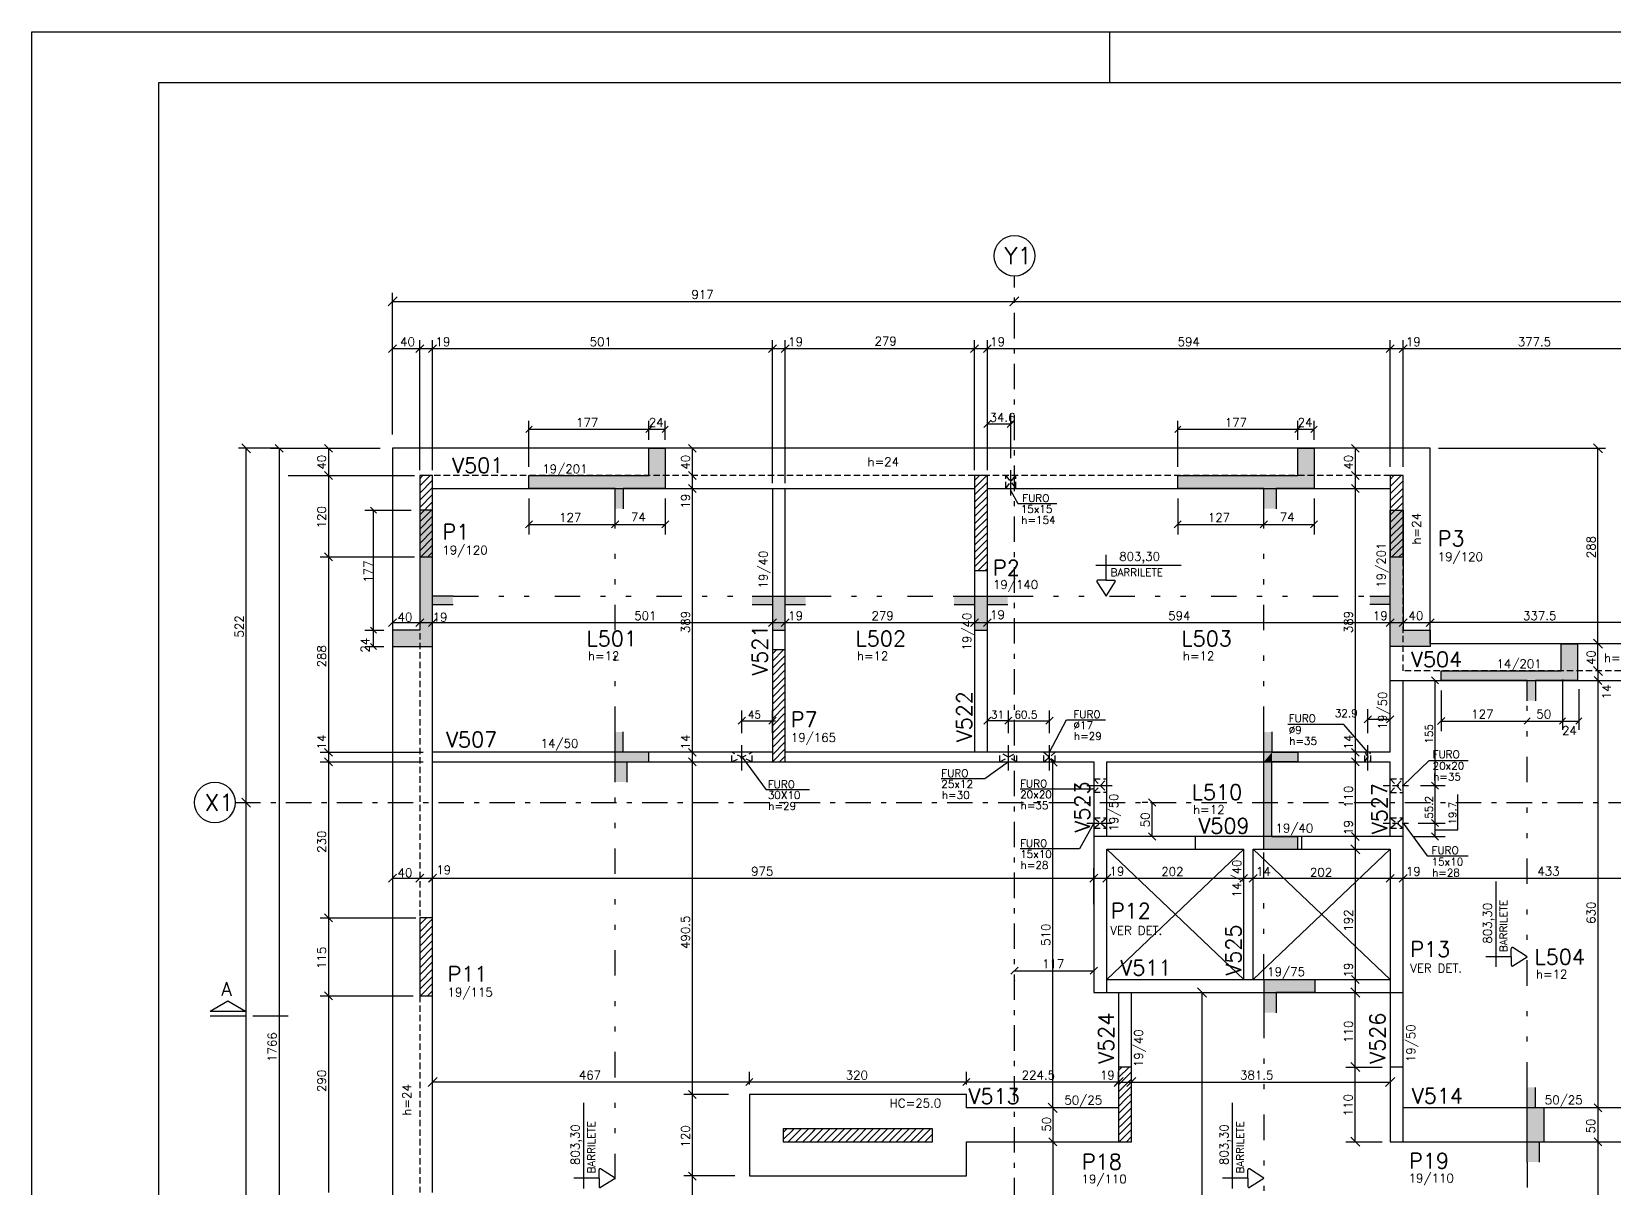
# Model space of a CAD drawing. Extents: x 26307 to 34197, y 0 to 4455.
# Drawn here: x 26307 to 28641, y 2750 to 4455 of the extents above; entities that cross this region are included whole.
import ezdxf

# ---------------------------------------------------------------- set-up
doc = ezdxf.new("R2010")
doc.units = 0
doc.header["$LTSCALE"] = 75
doc.header["$MEASUREMENT"] = 0
for name, pattern in [('ESTILO_TQS_0003', [1, 0.5, -0.2, 0.1, -0.2]), ('ESTILO_TQS_0004', [2, 0.5, -0.4, 0.1, -0.4, 0.1, -0.5]), ('HIDDEN2', [0.1875, 0.125, -0.0625])]:
    doc.linetypes.add(name, pattern=pattern)
doc.layers.get('0').update_dxf_attribs({"color": 3, "linetype": 'CONTINUOUS'})
for name, color, linetype in [('1', 3, 'CONTINUOUS'), ('200', 1, 'HIDDEN2'), ('204', 1, 'ESTILO_TQS_0003'), ('205', 1, 'ESTILO_TQS_0004'), ('210', 3, 'HIDDEN2'), ('212', 3, 'CONTINUOUS'), ('213', 3, 'CONTINUOUS'), ('216', 3, 'CONTINUOUS'), ('220', 5, 'CONTINUOUS'), ('221', 1, 'CONTINUOUS'), ('222', 6, 'CONTINUOUS'), ('226', 4, 'CONTINUOUS'), ('230', 3, 'CONTINUOUS'), ('231', 1, 'CONTINUOUS'), ('233', 6, 'CONTINUOUS'), ('238', 2, 'CONTINUOUS'), ('249', 1, 'CONTINUOUS'), ('250', 1, 'CONTINUOUS'), ('253', 253, 'CONTINUOUS')]:
    doc.layers.add(name, color=color, linetype=linetype)
doc.styles.get("Standard").update_dxf_attribs({"font": 'ROMANS.SHX'})
doc.styles.add('TQS_LUCIDA_CONSOLE', font='romans.shx')

# ---------------------------------------------------------------- blocks, each defined once
blk = doc.blocks.new('_H7A17B2026D-003')
for p, q in [((599.408085, 10028.677012), (614.742028, 10044.010956)), ((599.408085, 10039.283614), (604.135427, 10044.010956)), ((599.408085, 10018.07041), (618.408085, 10037.07041)), ((599.408085, 10007.463809), (618.408085, 10026.463809)), ((599.408085, 9996.857207), (618.408085, 10015.857207)), ((599.408085, 9986.250605), (618.408085, 10005.250605)), ((599.408085, 9975.644003), (618.408085, 9994.644003)), ((599.408085, 9965.037402), (618.408085, 9984.037402)), ((599.408085, 9954.4308), (618.408085, 9973.4308)), ((599.408085, 9943.824198), (618.408085, 9962.824198)), ((599.408085, 9933.217597), (618.408085, 9952.217597)), ((600.808046, 9924.010956), (618.408085, 9941.610995)), ((611.414647, 9924.010956), (618.408085, 9931.004393))]:
    blk.add_line(p, q)
blk = doc.blocks.new('_H7A17B2026D-004')
for p, q in [((2030.408085, 10027.78578), (2046.63326, 10044.010956)), ((2030.408085, 10038.392382), (2036.026659, 10044.010956)), ((2030.408085, 10017.179178), (2049.408085, 10036.179178)), ((2030.408085, 10006.572577), (2049.408085, 10025.572577)), ((2030.408085, 9995.965975), (2049.408085, 10014.965975)), ((2030.408085, 9985.359373), (2049.408085, 10004.359373)), ((2030.408085, 9974.752771), (2049.408085, 9993.752771)), ((2030.408085, 9964.14617), (2049.408085, 9983.14617)), ((2030.408085, 9953.539568), (2049.408085, 9972.539568)), ((2030.408085, 9942.932966), (2049.408085, 9961.932966)), ((2030.408085, 9932.326365), (2049.408085, 9951.326365)), ((2032.699278, 9924.010956), (2049.408085, 9940.719763)), ((2043.305879, 9924.010956), (2049.408085, 9930.113161))]:
    blk.add_line(p, q)
blk = doc.blocks.new('_H4335135044-001')
for p, q in [((1602.793407, 3013.471435), (1618.178187, 3028.856216)), ((1602.793407, 3024.078037), (1607.571586, 3028.856216)), ((1602.793407, 3002.864834), (1620.333668, 3020.405094)), ((1618.119102, 3007.583927), (1621.793407, 3011.258232)), ((1620.333668, 3020.405094), (1621.793407, 3021.864834)), ((1602.793407, 2992.258232), (1618.119102, 3007.583927)), ((1602.793407, 2981.65163), (1615.904537, 2994.762761)), ((1613.689972, 2981.941594), (1621.793407, 2990.045028)), ((1615.904537, 2994.762761), (1621.793407, 3000.65163)), ((1602.793407, 2971.045028), (1613.689972, 2981.941594)), ((1602.793407, 2960.438427), (1611.475407, 2969.120427)), ((1609.260842, 2956.29926), (1621.793407, 2968.831825)), ((1611.475407, 2969.120427), (1621.793407, 2979.438427)), ((1602.793407, 2949.831825), (1609.260842, 2956.29926)), ((1602.793407, 2939.225223), (1607.046276, 2943.478093)), ((1604.831711, 2930.656926), (1621.793407, 2947.618622)), ((1607.046276, 2943.478093), (1621.793407, 2958.225223)), ((1602.793407, 2928.618622), (1604.831711, 2930.656926)), ((1603.637603, 2918.856216), (1621.793407, 2937.01202)), ((1614.244205, 2918.856216), (1621.793407, 2926.405418))]:
    blk.add_line(p, q)
blk = doc.blocks.new('_HF7EA6C2C5E-000')
for p, q in [((1390.293407, 3882.84481), (1408.304812, 3900.856216)), ((1390.293407, 3893.451412), (1397.698211, 3900.856216)), ((1390.293407, 3872.238209), (1409.293407, 3891.238209)), ((1390.293407, 3861.631607), (1409.293407, 3880.631607)), ((1390.293407, 3851.025005), (1409.293407, 3870.025005)), ((1390.293407, 3840.418404), (1409.293407, 3859.418404)), ((1390.293407, 3829.811802), (1409.293407, 3848.811802)), ((1390.293407, 3819.2052), (1409.293407, 3838.2052)), ((1390.293407, 3808.598598), (1409.293407, 3827.598598)), ((1390.293407, 3797.991997), (1409.293407, 3816.991997)), ((1390.293407, 3787.385395), (1409.293407, 3806.385395)), ((1390.293407, 3776.778793), (1409.293407, 3795.778793)), ((1390.293407, 3766.172192), (1409.293407, 3785.172192)), ((1395.584033, 3760.856216), (1409.293407, 3774.56559)), ((1406.190635, 3760.856216), (1409.293407, 3763.958988))]:
    blk.add_line(p, q)
blk = doc.blocks.new('_HF7EA6C2C5E-001')
for p, q in [((1092.293407, 3627.271217), (1108.878405, 3643.856216)), ((1092.293407, 3637.877819), (1098.271804, 3643.856216)), ((1092.293407, 3616.664616), (1111.293407, 3635.664616)), ((1092.293407, 3606.058014), (1111.293407, 3625.058014)), ((1092.293407, 3595.451412), (1111.293407, 3614.451412)), ((1092.293407, 3584.84481), (1111.293407, 3603.84481)), ((1092.293407, 3574.238209), (1111.293407, 3593.238209)), ((1092.293407, 3563.631607), (1111.293407, 3582.631607)), ((1092.293407, 3553.025005), (1111.293407, 3572.025005)), ((1092.293407, 3542.418404), (1111.293407, 3561.418404)), ((1092.293407, 3531.811802), (1111.293407, 3550.811802)), ((1092.293407, 3521.2052), (1111.293407, 3540.2052)), ((1092.293407, 3510.598598), (1111.293407, 3529.598598)), ((1092.293407, 3499.991997), (1111.293407, 3518.991997)), ((1092.293407, 3489.385395), (1111.293407, 3508.385395)), ((1092.37083, 3478.856216), (1111.293407, 3497.778793)), ((1102.977431, 3478.856216), (1111.293407, 3487.172192))]:
    blk.add_line(p, q)
blk = doc.blocks.new('_HBED60EB89D-000')
for p, q in [((1108.29341, 2932.628905), (1113.10516, 2937.440656)), ((1108.29341, 2922.022304), (1122.868559, 2936.597453)), ((1113.10516, 2937.440656), (1113.520721, 2937.856216)), ((1115.733924, 2918.856216), (1132.631958, 2935.75425)), ((1122.868559, 2936.597453), (1124.127322, 2937.856216)), ((1126.340526, 2918.856216), (1142.395357, 2934.911048)), ((1132.631958, 2935.75425), (1134.733924, 2937.856216)), ((1136.947127, 2918.856216), (1152.158757, 2934.067845)), ((1142.395357, 2934.911048), (1145.340526, 2937.856216)), ((1147.553729, 2918.856216), (1161.922156, 2933.224642)), ((1152.158757, 2934.067845), (1155.947127, 2937.856216)), ((1158.160331, 2918.856216), (1171.685555, 2932.38144)), ((1161.922156, 2933.224642), (1166.553729, 2937.856216)), ((1168.766933, 2918.856216), (1181.448954, 2931.538237)), ((1171.685555, 2932.38144), (1177.160331, 2937.856216)), ((1179.373534, 2918.856216), (1191.212353, 2930.695035)), ((1181.448954, 2931.538237), (1187.766933, 2937.856216)), ((1189.980136, 2918.856216), (1200.975752, 2929.851832)), ((1191.212353, 2930.695035), (1198.373534, 2937.856216)), ((1200.586738, 2918.856216), (1210.739151, 2929.008629)), ((1200.975752, 2929.851832), (1208.980136, 2937.856216)), ((1210.739151, 2929.008629), (1219.586738, 2937.856216)), ((1211.193339, 2918.856216), (1220.50255, 2928.165427)), ((1220.50255, 2928.165427), (1230.193339, 2937.856216)), ((1221.799941, 2918.856216), (1230.265949, 2927.322224)), ((1230.265949, 2927.322224), (1240.799941, 2937.856216)), ((1232.406543, 2918.856216), (1240.029348, 2926.479021)), ((1240.029348, 2926.479021), (1251.406543, 2937.856216)), ((1243.013145, 2918.856216), (1249.792747, 2925.635819)), ((1249.792747, 2925.635819), (1262.013145, 2937.856216)), ((1253.619746, 2918.856216), (1259.556146, 2924.792616)), ((1259.556146, 2924.792616), (1272.619746, 2937.856216)), ((1264.226348, 2918.856216), (1269.319545, 2923.949413)), ((1269.319545, 2923.949413), (1283.226348, 2937.856216)), ((1274.83295, 2918.856216), (1279.082944, 2923.106211)), ((1279.082944, 2923.106211), (1293.83295, 2937.856216)), ((1285.439551, 2918.856216), (1288.846344, 2922.263008)), ((1288.846344, 2922.263008), (1304.439551, 2937.856216)), ((1296.046153, 2918.856216), (1298.609743, 2921.419805)), ((1298.609743, 2921.419805), (1315.046153, 2937.856216)), ((1306.652755, 2918.856216), (1308.373142, 2920.576603)), ((1308.373142, 2920.576603), (1325.652755, 2937.856216)), ((1317.259357, 2918.856216), (1318.136541, 2919.7334)), ((1318.136541, 2919.7334), (1328.29341, 2929.890269)), ((1327.865958, 2918.856216), (1327.89994, 2918.890197)), ((1327.89994, 2918.890197), (1328.29341, 2919.283667))]:
    blk.add_line(p, q)
blk = doc.blocks.new('A', base_point=(129305.939387, 27730.462875))
for p, q in [((129305.939387, 27730.462875), (129357.900324, 27730.462875)), ((129368.980402, 27730.462875), (129420.94134, 27730.462875))]:
    blk.add_line(p, q)
at = {"layer": '226'}
for p, q in [((129305.939387, 27737.619125), (129331.919856, 27752.619125)), ((129331.919856, 27752.619125), (129357.900324, 27737.619125)), ((129305.939387, 27737.619125), (129357.900324, 27737.619125))]:
    blk.add_line(p, q, dxfattribs=at)
at = {"layer": '233', "style": 'TQS_LUCIDA_CONSOLE'}
blk.add_text('A', height=20, dxfattribs=at).set_placement((129322.425471, 27760.141953))
blk = doc.blocks.new('_H84B0124C53-000')
for p, q in [((572.293407, 3139.091023), (582.058602, 3148.856218)), ((572.293407, 3128.484421), (591.293407, 3147.484421)), ((572.293407, 3117.877819), (591.293407, 3136.877819)), ((572.293407, 3107.271217), (591.293407, 3126.271217)), ((572.293407, 3096.664616), (591.293407, 3115.664616)), ((572.293407, 3086.058014), (591.293407, 3105.058014)), ((572.293407, 3075.451412), (591.293407, 3094.451412)), ((572.293407, 3064.84481), (591.293407, 3083.84481)), ((572.293407, 3054.238209), (591.293407, 3073.238209)), ((572.293407, 3043.631607), (591.293407, 3062.631607)), ((573.124619, 3033.856218), (591.293407, 3052.025005)), ((583.731221, 3033.856218), (591.293407, 3041.418404))]:
    blk.add_line(p, q)

msp = doc.modelspace()

# ---------------------------------------------------------------- linework, layer by layer
for p, q in [((26307.4, 4455), (34197.4, 4455)), ((26307.4, 0), (26307.4, 4455)), ((27897.4, 4380), (27897.4, 4455))]:
    msp.add_line(p, q)
at = {"layer": '1'}
for p, q in [((28310.7, 3392.9), (28310.7, 3680.9)), ((28329.7, 3268.9), (28329.7, 3498.9)), ((28310.7, 3268.9), (28310.7, 3378.9)), ((28094.7, 3057.9), (28094.7, 3249.9)), ((28108.7, 3057.9), (28108.7, 3249.9)), ((27892.7, 3057.9), (28110.4, 3057.9)), ((28108.7, 3057.9), (28310.7, 3057.9)), ((27892.7, 3038.9), (27910.2, 3038.9))]:
    msp.add_line(p, q, dxfattribs=at)
for points in [[(26898.7, 3781.9), (27697.7, 3781.9)], [(27399.7, 3781.9), (27399.7, 3543.9)], [(27418.7, 3543.9), (27418.7, 3781.9)], [(27716.7, 3781.9), (28310.7, 3781.9)], [(26898.7, 3148.9), (26898.7, 3680.9)], [(27697.7, 3660.9), (27697.7, 3392.9)], [(27716.7, 3392.9), (27716.7, 3660.9)], [(28310.7, 3498.9), (28707.2, 3498.9)], [(27399.7, 3392.9), (26898.7, 3392.9)], [(28310.7, 3392.9), (27418.7, 3392.9)], [(26898.7, 3378.9), (27399.7, 3378.9)], [(27418.7, 3378.9), (27873.7, 3378.9)], [(27873.7, 3378.9), (27873.7, 3268.9)], [(27892.7, 3378.9), (28310.7, 3378.9)], [(27892.7, 3268.9), (27892.7, 3378.9)], [(28179.7, 3268.9), (28023.7, 3268.9)], [(28023.7, 3249.9), (28094.7, 3249.9)], [(28108.7, 3249.9), (28179.7, 3249.9)], [(27910.2, 3038.9), (28310.7, 3038.9)], [(27910.2, 3038.9), (27910.2, 2928.9)], [(27929.2, 2928.9), (27929.2, 3038.9)], [(28310.7, 3038.9), (28310.7, 2928.9)], [(28329.7, 2928.9), (28329.7, 3038.9)], [(26898.7, 2743.9), (26898.7, 3033.9)], [(27910.2, 2868.9), (27685.7, 2868.9)], [(28762.7, 2868.9), (28329.7, 2868.9)], [(27685.7, 2818.9), (27910.2, 2818.9)], [(28329.7, 2818.9), (28762.7, 2818.9)]]:
    msp.add_lwpolyline(points, dxfattribs=at)
at = {"layer": '200'}
for p, q in [((27743.7, 3781.9), (27758.7, 3800.9)), ((27743.7, 3800.9), (27758.7, 3781.9)), ((27339.7, 3378.9), (27369.7, 3392.9)), ((27369.7, 3378.9), (27339.7, 3392.9)), ((27735.2, 3378.9), (27760.2, 3392.9)), ((27760.2, 3378.9), (27735.2, 3392.9)), ((27799.7, 3378.8), (27816.7, 3392.9)), ((27799.7, 3392.9), (27816.7, 3378.9)), ((28273.2, 3378.8), (28273.2, 3392.9)), ((28273.2, 3378.8), (28282.2, 3392.9)), ((28273.2, 3392.9), (28282.2, 3378.9)), ((28282.2, 3378.8), (28282.2, 3392.9)), ((27873.7, 3333.9), (27892.6, 3353.9)), ((27873.7, 3353.9), (27892.6, 3333.9)), ((27883.2, 3343.9), (27885.2, 3343.9)), ((28300.2, 3343.8), (28340.2, 3343.8)), ((28310.7, 3353.8), (28329.7, 3333.8)), ((28310.7, 3333.8), (28329.7, 3353.8)), ((27873.7, 3281.1), (27892.7, 3296.1)), ((27873.7, 3296.1), (27892.7, 3281.1)), ((28310.7, 3281.1), (28329.7, 3296.1)), ((28310.7, 3296.1), (28329.7, 3281.1)), ((28300.2, 3288.6), (28340.2, 3288.6))]:
    msp.add_line(p, q, dxfattribs=at)
at = {"layer": '204'}
for p, q in [((27756.7, 1978), (27756.7, 4094.7)), ((26607.4, 3318.9), (31119.8, 3318.9))]:
    msp.add_line(p, q, dxfattribs=at)
at = {"layer": '205'}
for p, q in [((27751.2, 3771.4), (27751.2, 3811.4)), ((27167.7, 3422.9), (27167.7, 3751.9)), ((28124.4, 3422.9), (28124.4, 3751.9)), ((26928.7, 3622.9), (27369.7, 3622.9)), ((27448.7, 3622.9), (27667.7, 3622.9)), ((27746.7, 3622.9), (28280.7, 3622.9)), ((28512.8, 2898.9), (28512.8, 3468.9)), ((27354.7, 3365.9), (27354.7, 3405.9)), ((27747.7, 3365.9), (27747.7, 3405.9)), ((27808.2, 3365.9), (27808.2, 3405.9)), ((28277.7, 3365.9), (28277.7, 3405.9)), ((27167.7, 2163.8), (27167.7, 3348.9)), ((27863.2, 3343.9), (27903.2, 3343.9)), ((27863.2, 3288.6), (27903.2, 3288.6)), ((28124.4, 3057.9), (28124.4, 3249.9)), ((28124.4, 3008.9), (28124.4, 2255.8)), ((28512.8, 2788.9), (28512.8, 2163.9))]:
    msp.add_line(p, q, dxfattribs=at)
at = {"layer": '210'}
for p, q in [((27743.7, 3781.9), (27743.7, 3800.9)), ((27758.7, 3781.9), (27758.7, 3800.9)), ((28329.7, 3512.9), (28329.7, 3680.9)), ((27339.7, 3378.9), (27339.7, 3392.9)), ((27369.7, 3378.9), (27369.7, 3392.9)), ((27735.2, 3378.9), (27735.2, 3392.9)), ((27760.2, 3378.9), (27760.2, 3392.9)), ((27799.7, 3378.8), (27799.7, 3392.9)), ((27816.7, 3378.9), (27816.7, 3392.9)), ((27873.7, 3353.9), (27892.7, 3353.9)), ((28310.7, 3353.8), (28329.7, 3353.8)), ((27873.7, 3333.9), (27892.6, 3333.9)), ((28310.7, 3333.8), (28329.7, 3333.8)), ((27873.7, 3296.1), (27892.7, 3296.1)), ((28310.7, 3296.1), (28329.7, 3296.1)), ((27873.7, 3281.1), (27892.7, 3281.1)), ((28310.7, 3281.1), (28329.7, 3281.1))]:
    msp.add_line(p, q, dxfattribs=at)
for points in [[(27697.7, 3800.9), (26898.7, 3800.9)], [(28310.7, 3800.9), (27716.7, 3800.9)], [(26879.7, 3680.9), (26879.7, 3148.9)], [(28707.2, 3512.9), (28329.7, 3512.9)], [(26879.7, 3033.9), (26879.7, 2743.9)]]:
    msp.add_lwpolyline(points, dxfattribs=at)
at = {"layer": '216'}
for p, q in [((26833, 4050.8), (26846.3, 4064.1)), ((27750, 4050.8), (27763.3, 4064.1)), ((26833.8, 3981.9), (26845.5, 3993.6)), ((26873.8, 3981.9), (26885.5, 3993.6)), ((26892.8, 3981.9), (26904.5, 3993.6)), ((27393.8, 3981.9), (27405.5, 3993.6)), ((27412.8, 3981.9), (27424.5, 3993.6)), ((27691.8, 3981.9), (27703.5, 3993.6)), ((27710.8, 3981.9), (27722.5, 3993.6)), ((28304.8, 3981.9), (28316.5, 3993.6)), ((28323.8, 3981.9), (28335.5, 3993.6)), ((27722, 3882), (27711.3, 3871.4)), ((27756.5, 3882), (27745.9, 3871.4)), ((27036.2, 3864.4), (27045.2, 3873.4)), ((27213.2, 3864.4), (27222.2, 3873.4)), ((27237.2, 3864.4), (27246.2, 3873.4)), ((27992.9, 3864.4), (28001.9, 3873.4)), ((28169.9, 3864.4), (28178.9, 3873.4)), ((28193.9, 3864.4), (28202.9, 3873.4)), ((26630.3, 3834.2), (26617.1, 3847.5)), ((26666.4, 3846.7), (26678, 3835)), ((26739.4, 3846.7), (26751.1, 3835)), ((27275.8, 3846.7), (27287.4, 3835)), ((28253.4, 3846.7), (28265.1, 3835)), ((28623.7, 3834.2), (28610.5, 3847.5)), ((26739.4, 3806.7), (26751.1, 3795)), ((27275.8, 3806.7), (27287.4, 3795)), ((28253.4, 3806.7), (28265.1, 3795)), ((27275.8, 3787.7), (27287.4, 3776)), ((28253.4, 3787.7), (28265.1, 3776)), ((26807.1, 3754.4), (26816.1, 3745.4)), ((27035.4, 3723.5), (27046, 3734.1)), ((27162.4, 3723.5), (27173, 3734.1)), ((27236.4, 3723.5), (27247, 3734.1)), ((27992.1, 3723.5), (28002.7, 3734.1)), ((28119.1, 3723.5), (28129.7, 3734.1)), ((28193.1, 3723.5), (28203.7, 3734.1)), ((26739.4, 3686.7), (26751.1, 3675)), ((26807.1, 3577.4), (26816.1, 3568.4)), ((26833.8, 3578.2), (26845.5, 3589.8)), ((26873.8, 3578.2), (26885.5, 3589.8)), ((26892.8, 3578.2), (26904.5, 3589.8)), ((27393.8, 3578.2), (27405.5, 3589.8)), ((27412.8, 3578.2), (27424.5, 3589.8)), ((27691.8, 3578.2), (27703.5, 3589.8)), ((27710.8, 3578.2), (27722.5, 3589.8)), ((28304.8, 3578.2), (28316.5, 3589.8)), ((28323.8, 3578.2), (28335.5, 3589.8)), ((28363.8, 3578.2), (28375.5, 3589.8)), ((26807.1, 3553.4), (26816.1, 3544.4)), ((28623.7, 3546.2), (28610.5, 3559.5)), ((28623.7, 3546.2), (28610.5, 3559.5)), ((28382.1, 3493.6), (28371.5, 3504.2)), ((28623.7, 3506.2), (28610.5, 3519.5)), ((28611.3, 3504.7), (28623, 3493)), ((27360, 3444.7), (27349.3, 3434.1)), ((27349.3, 3434.1), (27360, 3444.7)), ((27394.3, 3434.1), (27405, 3444.7)), ((27722, 3444.7), (27711.3, 3434.1)), ((27753, 3444.7), (27742.4, 3434.1)), ((27742.4, 3434.1), (27753, 3444.7)), ((27802.9, 3434.1), (27813.5, 3444.7)), ((28272.4, 3436.2), (28283, 3446.8)), ((28305.3, 3436.2), (28316, 3446.8)), ((28380.5, 3433.7), (28391.1, 3444.3)), ((28508.3, 3434.5), (28517.3, 3443.5)), ((28560.3, 3434.5), (28569.3, 3443.5)), ((28584.3, 3434.5), (28593.3, 3443.5)), ((26739.4, 3398.7), (26751.1, 3387)), ((26739.4, 3384.7), (26751.1, 3373)), ((27275.8, 3398.7), (27287.4, 3387)), ((27275.8, 3384.7), (27287.4, 3373)), ((27819.8, 3372.2), (27806.5, 3385.5)), ((28253.4, 3398.7), (28265.1, 3387)), ((28253.4, 3384.7), (28265.1, 3373)), ((28382.1, 3338.5), (28371.5, 3349.1)), ((28382.1, 3338.5), (28371.5, 3349.1)), ((26630.3, 3312.2), (26617.1, 3325.5)), ((27965.1, 3313.6), (27954.5, 3324.2)), ((28382.1, 3283.3), (28371.5, 3293.9)), ((28382.1, 3283.3), (28371.5, 3293.9)), ((27965.1, 3263.6), (27954.5, 3274.2)), ((28253.4, 3274.7), (28265.1, 3263)), ((28382.1, 3263.6), (28371.5, 3274.2)), ((28265.8, 3243.2), (28252.6, 3256.5)), ((26833.8, 3201.5), (26845.5, 3213.2)), ((26873.8, 3201.5), (26885.5, 3213.2)), ((26892.8, 3201.5), (26904.5, 3213.2)), ((26893.3, 3202), (26904, 3212.6)), ((27867.8, 3201.5), (27879.5, 3213.2)), ((27868.3, 3202), (27879, 3212.6)), ((27886.8, 3201.5), (27898.5, 3213.2)), ((28088.8, 3201.4), (28100.5, 3213)), ((28102.8, 3201.4), (28114.5, 3213)), ((28304.8, 3201.4), (28316.5, 3213)), ((28323.8, 3201.4), (28335.5, 3213)), ((26739.4, 3154.7), (26751.1, 3143)), ((27751.3, 3065.7), (27762, 3076.3)), ((27868.3, 3065.7), (27879, 3076.3)), ((28253.4, 3063.7), (28265.1, 3052)), ((26739.4, 3039.7), (26751.1, 3028)), ((28039.9, 3032.2), (28026.7, 3045.5)), ((28265.8, 3032.2), (28252.6, 3045.5)), ((28265.8, 2922.2), (28252.6, 2935.5)), ((26892, 2900.2), (26905.3, 2913.5)), ((26904, 2912.2), (26893.3, 2901.6)), ((27275.8, 2894.2), (27287.4, 2882.5)), ((27371, 2912.2), (27360.3, 2901.6)), ((27371, 2912.2), (27360.3, 2901.6)), ((27691, 2912.2), (27680.3, 2901.6)), ((27691, 2912.2), (27680.3, 2901.6)), ((27903.5, 2900.2), (27916.8, 2913.5)), ((27915.5, 2912.2), (27904.8, 2901.6)), ((27922.5, 2900.2), (27935.8, 2913.5)), ((28304, 2900.2), (28317.3, 2913.5)), ((27819.8, 2862.2), (27806.5, 2875.5)), ((28611.3, 2874.7), (28623, 2863)), ((27807.3, 2824.7), (27819, 2813)), ((28265.8, 2812.2), (28252.6, 2825.5)), ((28611.3, 2824.7), (28623, 2813)), ((27275.8, 2774.2), (27287.4, 2762.5))]:
    msp.add_line(p, q, dxfattribs=at)
at = {"layer": '220'}
for p, q in [((27167.7, 3781.9), (27167.7, 3781.9)), ((28124.4, 3781.9), (28124.4, 3781.9)), ((26898.7, 3622.9), (26898.7, 3622.9)), ((27369.7, 3622.9), (27448.7, 3622.9)), ((27667.7, 3622.9), (27746.7, 3622.9)), ((28310.7, 3622.9), (28310.7, 3622.9)), ((28512.8, 3498.9), (28512.8, 3498.9)), ((27167.7, 3348.9), (27167.7, 3422.9)), ((28124.4, 3378.9), (28124.4, 3422.9)), ((28124.4, 3249.9), (28124.4, 3378.9)), ((28136.4, 3268.9), (28136.4, 3378.9)), ((28136.4, 3268.9), (28174.4, 3268.9)), ((28174.4, 3249.9), (28174.4, 3268.9)), ((28124.4, 3249.9), (28174.4, 3249.9)), ((28124.4, 3057.9), (28124.4, 3008.9)), ((28124.4, 3057.9), (28199.4, 3057.9)), ((28199.4, 3057.9), (28199.4, 3038.9)), ((28199.4, 3038.9), (28142.4, 3038.9)), ((28142.4, 3038.9), (28142.4, 3008.9)), ((28512.8, 2788.9), (28512.8, 2898.9))]:
    msp.add_line(p, q, dxfattribs=at)
for points in [[(27167.7, 3751.9), (27167.7, 3781.9), (27040.7, 3781.9), (27040.7, 3800.9), (27167.7, 3800.9), (27217.7, 3800.9), (27217.7, 3840.9), (27241.7, 3840.9), (27241.7, 3781.9), (27179.7, 3781.9), (27179.7, 3751.9)], [(28124.4, 3751.9), (28124.4, 3781.9), (27997.4, 3781.9), (27997.4, 3800.9), (28124.4, 3800.9), (28174.4, 3800.9), (28174.4, 3840.9), (28198.4, 3840.9), (28198.4, 3781.9), (28142.4, 3781.9), (28142.4, 3751.9)], [(26928.7, 3622.9), (26898.7, 3622.9), (26898.7, 3749.9), (26879.7, 3749.9), (26879.7, 3622.9), (26879.7, 3572.9), (26839.7, 3572.9), (26839.7, 3548.9), (26898.7, 3548.9), (26898.7, 3610.9), (26928.7, 3610.9)], [(28280.7, 3622.9), (28310.7, 3622.9), (28310.7, 3749.9), (28329.7, 3749.9), (28329.7, 3622.9), (28329.7, 3572.9), (28369.7, 3572.9), (28369.7, 3548.9), (28310.7, 3548.9), (28310.7, 3610.9), (28280.7, 3610.9)], [(27369.7, 3610.9), (27369.7, 3610.9), (27399.7, 3610.9), (27399.7, 3572.9), (27418.7, 3572.9), (27418.7, 3610.9), (27448.7, 3610.9)], [(27667.7, 3610.9), (27667.7, 3610.9), (27697.7, 3610.9), (27697.7, 3572.9), (27716.7, 3572.9), (27716.7, 3610.9), (27746.7, 3610.9)], [(28512.8, 3468.9), (28512.8, 3498.9), (28385.8, 3498.9), (28385.8, 3512.9), (28512.8, 3512.9), (28562.8, 3512.9), (28562.8, 3552.9), (28586.8, 3552.9), (28586.8, 3498.9), (28524.8, 3498.9), (28524.8, 3468.9)], [(27185.7, 3348.9), (27185.7, 3348.9), (27185.7, 3378.9), (27217.7, 3378.9), (27217.7, 3392.9), (27179.7, 3392.9), (27179.7, 3422.9)], [(28136.4, 3422.9), (28136.4, 3422.9), (28136.4, 3392.9), (28174.4, 3392.9), (28174.4, 3378.9), (28136.4, 3378.9), (28136.4, 3378.9)], [(28530.8, 2788.9), (28530.8, 2788.9), (28530.8, 2818.9), (28537.8, 2818.9), (28537.8, 2868.9), (28524.8, 2868.9), (28524.8, 2898.9)]]:
    msp.add_lwpolyline(points, dxfattribs=at)
at = {"layer": '222'}
for p, q in [((26494.9, 4380), (34122.4, 4380)), ((26494.9, 75), (26494.9, 4380))]:
    msp.add_line(p, q, dxfattribs=at)
for points in [[(26879.7, 3680.9), (26898.7, 3680.9), (26898.7, 3800.9), (26879.7, 3800.9), (26879.7, 3680.9)], [(27697.7, 3660.9), (27716.7, 3660.9), (27716.7, 3800.9), (27697.7, 3800.9), (27697.7, 3660.9)], [(28310.7, 3680.9), (28329.7, 3680.9), (28329.7, 3800.9), (28310.7, 3800.9), (28310.7, 3680.9)], [(27399.7, 3378.9), (27418.7, 3378.9), (27418.7, 3543.9), (27399.7, 3543.9), (27399.7, 3378.9)], [(27873.7, 3038.9), (27873.7, 3038.9), (27892.7, 3038.9), (27892.7, 3249.9), (28023.7, 3249.9), (28023.7, 3268.9), (27873.7, 3268.9), (27873.7, 3038.9)], [(28329.7, 3038.9), (28329.7, 3268.9), (28179.7, 3268.9), (28179.7, 3249.9), (28310.7, 3249.9), (28310.7, 3038.9), (28329.7, 3038.9), (28329.7, 3038.9)], [(26879.7, 3033.9), (26898.7, 3033.9), (26898.7, 3148.9), (26879.7, 3148.9), (26879.7, 3033.9)], [(27910.2, 2818.9), (27929.2, 2818.9), (27929.2, 2928.9), (27910.2, 2928.9), (27910.2, 2818.9)], [(28310.7, 2818.9), (28329.7, 2818.9), (28329.7, 2928.9), (28310.7, 2928.9), (28310.7, 2818.9)], [(27635.7, 2818.9), (27635.7, 2837.9), (27415.7, 2837.9), (27415.7, 2818.9), (27635.7, 2818.9)]]:
    msp.add_lwpolyline(points, dxfattribs=at)
at = {"layer": '230'}
for points in [[(28707.2, 3552.9), (28369.7, 3552.9), (28369.7, 3840.9), (26839.7, 3840.9), (26839.7, 2074.9), (31070.7, 2074.9), (31070.7, 3840.9), (29540.7, 3840.9), (29540.7, 3552.9), (29203.2, 3552.9)], [(27685.7, 2868.9), (27685.7, 2888.4), (27365.7, 2888.4), (27365.7, 2768.4), (27685.7, 2768.4), (27685.7, 2818.9)]]:
    msp.add_lwpolyline(points, dxfattribs=at)
at = {"layer": '231'}
for p, q in [((27876.7, 3668.9), (28002.7, 3668.9)), ((27891.7, 3646.4), (27891.7, 3683.9)), ((27878.2, 3644.3), (27891.7, 3622.9)), ((27891.7, 3646.4), (27879.3, 3646.4)), ((27891.7, 3646.4), (27904.1, 3646.4)), ((27891.7, 3622.9), (27905.3, 3644.3)), ((28466.8, 3076.5), (28466.8, 3202.5)), ((28512.8, 3091.5), (28491.4, 3105.1)), ((28489.3, 3091.5), (28451.8, 3091.5)), ((28489.3, 3091.5), (28489.3, 3103.9)), ((28489.3, 3091.5), (28489.3, 3079.1)), ((28491.4, 3078), (28512.8, 3091.5)), ((27121.7, 2750.2), (27121.7, 2876.2)), ((28078.4, 2750.2), (28078.4, 2876.2)), ((27144.2, 2765.2), (27144.2, 2777.6)), ((27167.7, 2765.2), (27146.3, 2778.8)), ((28100.9, 2765.2), (28100.9, 2777.6)), ((28124.4, 2765.2), (28103, 2778.8)), ((27144.2, 2765.2), (27106.7, 2765.2)), ((27144.2, 2765.2), (27144.2, 2752.8)), ((27146.3, 2751.7), (27167.7, 2765.2)), ((28100.9, 2765.2), (28063.4, 2765.2)), ((28100.9, 2765.2), (28100.9, 2752.8)), ((28103, 2751.7), (28124.4, 2765.2))]:
    msp.add_line(p, q, dxfattribs=at)
for centre, start, end in [((27879.3, 3645), 90, 212.377), ((27904.1, 3645), 327.6277, 90), ((28490.7, 3103.9), 57.6277, 180), ((28490.7, 3079.1), 180, 302.377), ((27145.6, 2777.6), 57.6277, 180), ((28102.3, 2777.6), 57.6277, 180), ((27145.6, 2752.8), 180, 302.377), ((28102.3, 2752.8), 180, 302.377)]:
    msp.add_arc(centre, 1.36, start, end, dxfattribs=at)
at = {"layer": '238'}
for centre in [(27756.7, 4124.7), (26577.4, 3318.9)]:
    msp.add_circle(centre, 30, dxfattribs=at)
at = {"layer": '249'}
for p, q in [((27892.7, 3057.9), (28094.7, 3249.9)), ((27892.7, 3249.9), (28094.7, 3057.9)), ((28108.7, 3057.9), (28310.7, 3249.9)), ((28108.7, 3249.9), (28310.7, 3057.9))]:
    msp.add_line(p, q, dxfattribs=at)
at = {"layer": '250'}
for p, q in [((26839.7, 3861.4), (26839.7, 4070.2)), ((26839.7, 4012.5), (26839.7, 4068.7)), ((26839.7, 4057.4), (31070.7, 4057.4)), ((26839.7, 4057.4), (27756.7, 4057.4)), ((27756.7, 4057.4), (30153.7, 4057.4)), ((26879.7, 3808.6), (26879.7, 4000.5)), ((26898.7, 3808.6), (26898.7, 4000.5)), ((27399.7, 3789.6), (27399.7, 4000.5)), ((27418.7, 3789.6), (27418.7, 4000.5)), ((27697.7, 3808.6), (27697.7, 4000.5)), ((27716.7, 3808.6), (27716.7, 4000.5)), ((28310.7, 3813.6), (28310.7, 4000.5)), ((28329.7, 3813.6), (28329.7, 4000.5)), ((26839.7, 3987.8), (26884.7, 3987.8)), ((26879.7, 3987.8), (26898.7, 3987.8)), ((26898.7, 3987.8), (27399.7, 3987.8)), ((27399.7, 3987.8), (27418.7, 3987.8)), ((27418.7, 3987.8), (27697.7, 3987.8)), ((27697.7, 3987.8), (27716.7, 3987.8)), ((27716.7, 3987.8), (28310.7, 3987.8)), ((28310.7, 3987.8), (28329.7, 3987.8)), ((28328.7, 3987.8), (28704.7, 3987.8)), ((27040.7, 3813.6), (27040.7, 3881.6)), ((27217.7, 3853.6), (27217.7, 3881.6)), ((27241.7, 3853.6), (27241.7, 3881.6)), ((27716.7, 3831), (27716.7, 3891.7)), ((27751.2, 3876.7), (27716.7, 3876.7)), ((27751.2, 3826.4), (27751.2, 3891.7)), ((27997.4, 3813.6), (27997.4, 3881.6)), ((28174.4, 3853.6), (28174.4, 3881.6)), ((28198.4, 3853.6), (28198.4, 3881.6)), ((27040.7, 3868.9), (27217.7, 3868.9)), ((27217.7, 3868.9), (27241.7, 3868.9)), ((27997.4, 3868.9), (28174.4, 3868.9)), ((28174.4, 3868.9), (28198.4, 3868.9)), ((26672, 3840.9), (26612.5, 3840.9)), ((26623.7, 3318.9), (26623.7, 3840.9)), ((26659.7, 3840.9), (26821.2, 3840.9)), ((26672.2, 3840.9), (26672.2, 2074.9)), ((26745.2, 3840.9), (26745.2, 3800.9)), ((27281.6, 3840.9), (27281.6, 3800.9)), ((28259.2, 3840.9), (28259.2, 3800.9)), ((28381.7, 3840.9), (28628.4, 3840.9)), ((28617.1, 3552.9), (28617.1, 3840.9)), ((26685.5, 3800.9), (26871.7, 3800.9)), ((26745.2, 3800.9), (26745.2, 3680.9)), ((27281.6, 3800.9), (27281.6, 3781.9)), ((27281.6, 3781.9), (27281.6, 3392.9)), ((28259.2, 3800.9), (28259.2, 3781.9)), ((28259.2, 3781.9), (28259.2, 3392.9)), ((27040.7, 3766.9), (27040.7, 3713.8)), ((27241.7, 3766.9), (27241.7, 3713.8)), ((27751.2, 3778.4), (27761.6, 3759.4)), ((27761.6, 3759.4), (27819, 3759.4)), ((27997.4, 3766.9), (27997.4, 3713.8)), ((28198.4, 3766.9), (28198.4, 3713.8)), ((26798.9, 3749.9), (26866.9, 3749.9)), ((26811.6, 3572.9), (26811.6, 3749.9)), ((27040.7, 3728.8), (27167.7, 3728.8)), ((27167.7, 3728.8), (27241.7, 3728.8)), ((27997.4, 3728.8), (28124.4, 3728.8)), ((28124.4, 3728.8), (28198.4, 3728.8)), ((26732.7, 3680.9), (26871.7, 3680.9)), ((26745.2, 3678.9), (26745.2, 3392.9)), ((26798.9, 3572.9), (26826.9, 3572.9)), ((26811.6, 3548.9), (26811.6, 3572.9)), ((26839.7, 3584), (26879.7, 3584)), ((26879.7, 3584), (26898.7, 3584)), ((26898.7, 3584), (27399.7, 3584)), ((27399.7, 3584), (27418.7, 3584)), ((27418.7, 3584), (27704.2, 3584)), ((27697.7, 3584), (27716.7, 3584)), ((27716.7, 3584), (28310.7, 3584)), ((28310.7, 3584), (28329.7, 3584)), ((28329.7, 3584), (28369.7, 3584)), ((26798.9, 3548.9), (26826.9, 3548.9)), ((28617.1, 3512.9), (28617.1, 3552.9)), ((28617.1, 3512.9), (28617.1, 3498.9)), ((28360.1, 3498.9), (28391.8, 3498.9)), ((28376.8, 3343.8), (28376.8, 3498.9)), ((28385.8, 3483.9), (28385.8, 3424)), ((28564.8, 3500.1), (28564.8, 3426.2)), ((28588.8, 3486.1), (28588.8, 3426.2)), ((28617.1, 3498.9), (28617.1, 2868.9)), ((27354.7, 3420.9), (27354.7, 3454.4)), ((27354.7, 3420.9), (27354.7, 3454.4)), ((27399.7, 3420.9), (27399.7, 3454.4)), ((27716.7, 3435), (27716.7, 3454.4)), ((27747.7, 3420.9), (27747.7, 3454.4)), ((27747.7, 3420.9), (27747.7, 3454.4)), ((27808.2, 3420.9), (27808.2, 3454.4)), ((28277.7, 3420.9), (28277.7, 3456.5)), ((28310.7, 3424.7), (28310.7, 3456.5)), ((27354.7, 3439.4), (27404.3, 3439.4)), ((27747.7, 3439.4), (27716.7, 3439.4)), ((27747.7, 3439.4), (27808.2, 3439.4)), ((27808.2, 3392.9), (27833.4, 3440.7)), ((27833.4, 3440.7), (27890.7, 3440.7)), ((28242.4, 3433.7), (28159.8, 3433.7)), ((28277.7, 3392.9), (28242.4, 3433.7)), ((28277.7, 3441.5), (28310.7, 3441.5)), ((28385.8, 3439), (28512.8, 3439)), ((28512.8, 3439), (28564.8, 3439)), ((28564.8, 3439), (28588.8, 3439)), ((26732.7, 3392.9), (26884.8, 3392.9)), ((26745.2, 3392.9), (26745.2, 3378.9)), ((27281.6, 3392.9), (27281.6, 3378.9)), ((27355, 3385.6), (27390.3, 3337.4)), ((28259.2, 3392.9), (28259.2, 3378.9)), ((26732.7, 3378.9), (26884.8, 3378.9)), ((26745.2, 3378.9), (26745.2, 3148.9)), ((27281.6, 3378.9), (27281.6, 2888.4)), ((27747.7, 3378.9), (27712.8, 3354)), ((27813.2, 2868.9), (27813.2, 3378.9)), ((28259.2, 3378.9), (28259.2, 3268.9)), ((28329.7, 3343.8), (28368, 3380.7)), ((28368, 3380.7), (28425.5, 3380.7)), ((27712.8, 3354), (27648.5, 3354)), ((27873.7, 3338.6), (27765, 3338.6)), ((28355.2, 3343.8), (28391.8, 3343.8)), ((28355.2, 3343.8), (28391.8, 3343.8)), ((28376.8, 3288.6), (28376.8, 3343.8)), ((26623.7, 2074.9), (26623.7, 3318.9)), ((27454.6, 3337.4), (27390.3, 3337.4)), ((27953.4, 3318.9), (27944.8, 3318.9)), ((27959.8, 3268.9), (27959.8, 3318.9)), ((28410.3, 3278.7), (28410.3, 3330.8)), ((27873.7, 3288.6), (27852.6, 3250.7)), ((27960.2, 3268.9), (27944.8, 3268.9)), ((28259.2, 3268.9), (28259.2, 3249.9)), ((28329.7, 3288.6), (28365, 3240.4)), ((28344.7, 3268.9), (28391.8, 3268.9)), ((28351.8, 3288.6), (28391.8, 3288.6)), ((28366.8, 3288.6), (28391.8, 3288.6)), ((28376.8, 3268.9), (28376.8, 3288.6)), ((28376.8, 3278.7), (28410.3, 3278.7)), ((27852.6, 3250.7), (27765, 3250.7)), ((28259.2, 3249.9), (28259.2, 3057.9)), ((26898.7, 3188.3), (26898.7, 3222.3)), ((27873.7, 3168.9), (27873.7, 3222.3)), ((28365, 3240.4), (28425.5, 3240.4)), ((26839.7, 3207.3), (26879.7, 3207.3)), ((26879.7, 3207.3), (26898.7, 3207.3)), ((26898.7, 3207.3), (27873.7, 3207.3)), ((27873.7, 3207.3), (27892.7, 3207.3)), ((27892.7, 3207.3), (28094.7, 3207.3)), ((28094.7, 3207.2), (28108.7, 3207.2)), ((28108.7, 3207.2), (28310.7, 3207.2)), ((28310.7, 3207.2), (28329.7, 3207.2)), ((28329.7, 3207.2), (28762.7, 3207.2)), ((26732.7, 3148.9), (26873.8, 3148.9)), ((26745.2, 3148.9), (26745.2, 3033.9)), ((27756.7, 3071), (27873.7, 3071)), ((27873.7, 3066.4), (27873.7, 3056)), ((28259.2, 3057.9), (28259.2, 3038.9)), ((27756.7, 3056.7), (27756.7, 3056)), ((28033.3, 2226.1), (28033.3, 3038.9)), ((28259.2, 2928.9), (28259.2, 3038.9)), ((26732.7, 3033.9), (26869.8, 3033.9)), ((26745.2, 3033.9), (26745.2, 2743.9)), ((26898.7, 2877.5), (26898.7, 2921.9)), ((27365.7, 2903.4), (27365.7, 2921.9)), ((27365.7, 2903.4), (27365.7, 2921.9)), ((27685.7, 2903.4), (27685.7, 2921.9)), ((27685.7, 2903.4), (27685.7, 2921.9)), ((27910.2, 2905.7), (27910.2, 2921.9)), ((28245.2, 2928.9), (28298.7, 2928.9)), ((28259.2, 2818.9), (28259.2, 2928.9)), ((27365.7, 2906.9), (26898.7, 2906.9)), ((27685.7, 2906.9), (27365.7, 2906.9)), ((27910.2, 2906.9), (27685.7, 2906.9)), ((27910.2, 2906.9), (27929.2, 2906.9)), ((27929.2, 2906.9), (28310.7, 2906.9)), ((27334.7, 2888.4), (27268.9, 2888.4)), ((27281.6, 2888.4), (27281.6, 2768.4)), ((27813.2, 2868.9), (27813.2, 2818.9)), ((28617.1, 2868.9), (28617.1, 2818.9)), ((27813.2, 2818.9), (27813.2, 2225.9)), ((28245.2, 2818.9), (28298.7, 2818.9)), ((28617.1, 2818.9), (28617.1, 2267.8)), ((27344.4, 2768.4), (27268.9, 2768.4)), ((27281.6, 2768.4), (27281.6, 2267.8))]:
    msp.add_line(p, q, dxfattribs=at)
msp.add_lwpolyline([(28707.2, 3584), (28431.4, 3584), (28369.7, 3584)], dxfattribs=at)
at = {"layer": '253'}
for points in [[(27217.7, 3840.9), (27241.7, 3840.9), (27217.7, 3800.9)], [(27241.7, 3840.9), (27241.7, 3781.9), (27217.7, 3800.9)], [(28174.4, 3840.9), (28198.4, 3840.9), (28174.4, 3800.9)], [(28198.4, 3840.9), (28198.4, 3781.9), (28174.4, 3800.9)], [(27167.7, 3781.9), (27040.7, 3781.9), (27217.7, 3800.9)], [(27217.7, 3800.9), (27040.7, 3781.9), (27040.7, 3800.9)], [(27179.7, 3781.9), (27167.7, 3781.9), (27217.7, 3800.9)], [(27179.7, 3751.9), (27167.7, 3751.9), (27179.7, 3781.9)], [(27167.7, 3751.9), (27167.7, 3781.9), (27179.7, 3781.9)], [(27241.7, 3781.9), (27179.7, 3781.9), (27217.7, 3800.9)], [(28124.4, 3781.9), (27997.4, 3781.9), (28174.4, 3800.9)], [(28174.4, 3800.9), (27997.4, 3781.9), (27997.4, 3800.9)], [(28142.4, 3781.9), (28124.4, 3781.9), (28174.4, 3800.9)], [(28142.4, 3751.9), (28124.4, 3751.9), (28142.4, 3781.9)], [(28124.4, 3751.9), (28124.4, 3781.9), (28142.4, 3781.9)], [(28198.4, 3781.9), (28142.4, 3781.9), (28174.4, 3800.9)], [(26879.7, 3749.9), (26879.7, 3572.9), (26898.7, 3749.9)], [(26879.7, 3572.9), (26898.7, 3610.9), (26898.7, 3749.9)], [(26898.7, 3749.9), (26898.7, 3610.9), (26898.7, 3622.9)], [(28310.7, 3622.9), (28310.7, 3749.9), (28310.7, 3610.9)], [(28310.7, 3749.9), (28329.7, 3749.9), (28310.7, 3610.9)], [(28310.7, 3610.9), (28329.7, 3749.9), (28310.7, 3548.9)], [(28329.7, 3749.9), (28329.7, 3572.9), (28310.7, 3548.9)], [(26898.7, 3610.9), (26928.7, 3610.9), (26898.7, 3622.9)], [(26898.7, 3622.9), (26928.7, 3610.9), (26928.7, 3622.9)], [(27399.7, 3610.9), (27369.7, 3610.9), (27448.7, 3622.9)], [(27448.7, 3622.9), (27369.7, 3610.9), (27369.7, 3622.9)], [(27418.7, 3610.9), (27399.7, 3610.9), (27448.7, 3622.9)], [(27448.7, 3622.9), (27448.7, 3610.9), (27418.7, 3610.9)], [(27667.7, 3610.9), (27667.7, 3622.9), (27746.7, 3622.9)], [(27667.7, 3610.9), (27746.7, 3622.9), (27697.7, 3610.9)], [(27716.7, 3610.9), (27697.7, 3610.9), (27746.7, 3622.9)], [(27716.7, 3610.9), (27746.7, 3622.9), (27746.7, 3610.9)], [(28280.7, 3610.9), (28280.7, 3622.9), (28310.7, 3622.9)], [(28280.7, 3610.9), (28310.7, 3622.9), (28310.7, 3610.9)], [(26898.7, 3548.9), (26898.7, 3610.9), (26879.7, 3572.9)], [(27418.7, 3572.9), (27399.7, 3572.9), (27418.7, 3610.9)], [(27399.7, 3572.9), (27399.7, 3610.9), (27418.7, 3610.9)], [(27716.7, 3610.9), (27716.7, 3572.9), (27697.7, 3572.9)], [(27716.7, 3610.9), (27697.7, 3572.9), (27697.7, 3610.9)], [(26839.7, 3572.9), (26839.7, 3548.9), (26879.7, 3572.9)], [(26839.7, 3548.9), (26898.7, 3548.9), (26879.7, 3572.9)], [(28310.7, 3548.9), (28329.7, 3572.9), (28369.7, 3548.9)], [(28329.7, 3572.9), (28369.7, 3572.9), (28369.7, 3548.9)], [(28562.8, 3552.9), (28586.8, 3552.9), (28562.8, 3512.9)], [(28586.8, 3552.9), (28586.8, 3498.9), (28562.8, 3512.9)], [(28512.8, 3498.9), (28385.8, 3498.9), (28562.8, 3512.9)], [(28562.8, 3512.9), (28385.8, 3498.9), (28385.8, 3512.9)], [(28524.8, 3498.9), (28512.8, 3498.9), (28562.8, 3512.9)], [(28586.8, 3498.9), (28524.8, 3498.9), (28562.8, 3512.9)], [(28524.8, 3468.9), (28512.8, 3468.9), (28524.8, 3498.9)], [(28512.8, 3468.9), (28512.8, 3498.9), (28524.8, 3498.9)], [(27179.7, 3392.9), (27167.7, 3348.9), (27179.7, 3422.9)], [(27179.7, 3422.9), (27167.7, 3348.9), (27167.7, 3422.9)], [(28124.4, 3422.9), (28136.4, 3422.9), (28124.4, 3378.9)], [(28136.4, 3422.9), (28136.4, 3392.9), (28124.4, 3378.9)], [(27179.7, 3392.9), (27185.7, 3348.9), (27167.7, 3348.9)], [(27179.7, 3392.9), (27217.7, 3392.9), (27185.7, 3378.9)], [(27179.7, 3392.9), (27185.7, 3378.9), (27185.7, 3348.9)], [(27185.7, 3378.9), (27217.7, 3392.9), (27217.7, 3378.9)], [(28124.4, 3378.9), (28136.4, 3392.9), (28136.4, 3378.9)], [(28136.4, 3392.9), (28174.4, 3392.9), (28136.4, 3378.9)], [(28136.4, 3378.9), (28174.4, 3392.9), (28174.4, 3378.9)], [(28136.4, 3268.9), (28136.4, 3378.9), (28124.4, 3378.9)], [(28136.4, 3268.9), (28124.4, 3378.9), (28124.4, 3249.9)], [(28136.4, 3378.9), (28136.4, 3378.9), (28174.4, 3378.9)], [(28136.4, 3268.9), (28124.4, 3249.9), (28174.4, 3249.9)], [(28136.4, 3268.9), (28174.4, 3249.9), (28174.4, 3268.9)], [(28142.4, 3038.9), (28124.4, 3008.9), (28124.4, 3057.9)], [(28142.4, 3038.9), (28124.4, 3057.9), (28199.4, 3057.9)], [(28142.4, 3038.9), (28199.4, 3057.9), (28199.4, 3038.9)], [(28142.4, 3038.9), (28142.4, 3008.9), (28124.4, 3008.9)], [(28524.8, 2868.9), (28512.8, 2788.9), (28524.8, 2898.9)], [(28524.8, 2898.9), (28512.8, 2788.9), (28512.8, 2898.9)], [(28524.8, 2868.9), (28530.8, 2788.9), (28512.8, 2788.9)], [(28524.8, 2868.9), (28537.8, 2868.9), (28530.8, 2818.9)], [(28524.8, 2868.9), (28530.8, 2818.9), (28530.8, 2788.9)], [(28530.8, 2818.9), (28537.8, 2868.9), (28537.8, 2818.9)]]:
    msp.add_solid(points, dxfattribs=at)

# ---------------------------------------------------------------- block references
msp.add_blockref('A', (26570.5, 3004.4))
at = {"layer": '221'}
for name, p in [('_H7A17B2026D-003', (26280.2, -6243.2)), ('_HF7EA6C2C5E-000', (26307.4, -100)), ('_H7A17B2026D-004', (26280.2, -6243.2)), ('_HF7EA6C2C5E-001', (26307.4, -100)), ('_H84B0124C53-000', (26307.4, 0)), ('_H4335135044-001', (26307.4, -100)), ('_HBED60EB89D-000', (26307.4, -100))]:
    msp.add_blockref(name, p, dxfattribs=at)

# ---------------------------------------------------------------- texts
for s, height, p in [('FURO', 11.25, (27768.1, 3761.8)), ('h=154', 11.25, (27766.7, 3729.7)), ('15x15', 11.25, (27765.9, 3745.8)), ('803,30', 12.75, (27911.1, 3675.2)), ('FURO', 11.25, (27843.6, 3443.1)), ('%%c17', 11.25, (27843.6, 3427.2)), ('%%c9', 11.25, (28161.1, 3420.2)), ('FURO', 11.25, (28161.1, 3437.2)), ('h=29', 11.25, (27844.4, 3411.1)), ('h=35', 11.25, (28161.9, 3404)), ('FURO', 11.25, (28373.2, 3384.3)), ('FURO', 11.25, (27648.8, 3356.4)), ('20x20', 11.25, (28373.2, 3367.3)), ('h=35', 11.25, (28374, 3351.1)), ('FURO', 11.25, (27392.9, 3340.1)), ('25x12', 11.25, (27648.8, 3340.5)), ('FURO', 11.25, (27765, 3341.1)), ('30X10', 11.25, (27392.9, 3324.2)), ('h=29', 11.25, (27393.7, 3308)), ('h=30', 11.25, (27649.6, 3324.3)), ('20x20', 11.25, (27765, 3325.1)), ('h=35', 11.25, (27765.8, 3309)), ('FURO', 11.25, (27765, 3253.2)), ('15x10', 11.25, (27765, 3237.2)), ('FURO', 11.25, (28371.7, 3242.9)), ('h=28', 11.25, (27765.8, 3221.1)), ('h=28', 11.25, (28372.5, 3209.7)), ('15x10', 11.25, (28371.7, 3225.9))]:
    msp.add_text(s, height=height).set_placement(p)
for p in [(28460.5, 3110.9), (27115.4, 2784.6), (28072.1, 2784.6)]:
    msp.add_text('803,30', height=12.75, rotation=90).set_placement(p)
at = {"layer": '212'}
for s, p in [('19/201', (27060.4, 3804.1)), ('14/201', (28467.4, 3516.9)), ('14/50', (27057.9, 3399.6)), ('19/40', (28141.5, 3274.8)), ('19/75', (28129.3, 3063.1)), ('50/25', (27830.3, 2873.9)), ('50/25', (28538.7, 2874.1))]:
    msp.add_text(s, height=12.75, dxfattribs=at).set_placement(p)
for s, p in [('19/40', (27392.6, 3634.3)), ('19/201', (28303.8, 3635.4)), ('19/40', (27693, 3542.9)), ('19/50', (28305.8, 3426.6)), ('19/50', (27909.4, 3276.3)), ('14/40', (28090.9, 3179)), ('19/50', (28347.6, 2936.2)), ('19/40', (27946.1, 2928.9))]:
    msp.add_text(s, height=12.75, rotation=90, dxfattribs=at).set_placement(p)
at = {"layer": '213'}
for s, p in [('19/120', (26913.1, 3684.6)), ('19/120', (28380.8, 3674.8)), ('19/140', (27725, 3633.7)), ('19/165', (27426.8, 3408.2)), ('VER DET.', (27898, 3123.9)), ('VER DET.', (28340.2, 3068.3)), ('19/115', (26920.7, 3033)), ('19/110', (27855.5, 2757.6)), ('19/110', (28337.9, 2758.9))]:
    msp.add_text(s, height=12.75, dxfattribs=at).set_placement(p)
at = {"layer": '216'}
for s, height, p in [('917', 12.75, (27280.3, 4061.3)), ('40', 12.75, (26850.7, 3991.6)), ('19', 12.75, (26902.9, 3991.6)), ('501', 12.75, (27130.3, 3991.6)), ('19', 12.75, (27422.9, 3991.6)), ('279', 12.75, (27550.3, 3992.6)), ('19', 12.75, (27720.9, 3991.6)), ('594', 12.75, (27997.3, 3991.6)), ('19', 12.75, (28333.9, 3991.6)), ('377.5', 12.75, (28498.8, 3991.6)), ('177', 12.75, (27110.1, 3872.7)), ('24', 12.75, (27217.4, 3872.7)), ('34.6', 12.75, (27719.9, 3880.1)), ('177', 12.75, (28066.8, 3872.7)), ('24', 12.75, (28174.2, 3872.7)), ('h=24', 12.75, (27539.9, 3814.7)), ('127', 12.75, (27085.1, 3732.6)), ('74', 12.75, (27191.2, 3733.3)), ('127', 12.75, (28041.8, 3732.6)), ('74', 12.75, (28147.9, 3733.3)), ('40', 12.75, (26846.9, 3585.6)), ('19', 12.75, (26898.7, 3585.6)), ('501', 12.75, (27196, 3587.8)), ('19', 12.75, (27422.9, 3587.8)), ('279', 12.75, (27545.8, 3587.8)), ('19', 12.75, (27720.7, 3589.3)), ('594', 12.75, (27983.3, 3587.8)), ('19', 12.75, (28285.2, 3587.8)), ('40', 12.75, (28337.7, 3587.8)), ('337.5', 12.75, (28506.5, 3587.8)), ('h=12', 12.75, (27127.7, 3528.5)), ('h=12', 12.75, (27524.3, 3528.5)), ('h=12', 12.75, (28004.9, 3528.5)), ('h=24', 12.75, (28626.1, 3525.7)), ('32.9', 11.25, (28229, 3444.8)), ('127', 12.75, (28430.2, 3442.8)), ('50', 12.75, (28526.3, 3442.8)), ('45', 11.25, (27363.5, 3442.8)), ('31', 11.25, (27722, 3442.8)), ('60.5', 11.25, (27756.6, 3442.8)), ('24', 12.75, (28564.2, 3418.5)), ('h=12', 12.75, (28020.1, 3302.1)), ('40', 12.75, (26846.9, 3209)), ('19', 12.75, (26904, 3213.1)), ('975', 12.75, (27368.3, 3211.1)), ('19', 12.75, (27896.9, 3211.1)), ('202', 12.75, (27973.1, 3210.7)), ('14', 12.75, (28112.9, 3211)), ('202', 12.75, (28192.4, 3209.6)), ('19', 12.75, (28333.9, 3211)), ('433', 12.75, (28527.7, 3211.2)), ('117', 12.75, (27797.3, 3074.8)), ('h=12', 12.75, (28525.6, 3059.5)), ('467', 12.75, (27114.3, 2910.7)), ('320', 12.75, (27507.8, 2910.7)), ('224.5', 12.75, (27767.3, 2910.7)), ('19', 12.75, (27882.7, 2910.7)), ('381.5', 12.75, (28089.3, 2910.7)), ('HC=25.0', 12.75, (27572.6, 2869.3))]:
    msp.add_text(s, height=height, dxfattribs=at).set_placement(p)
for s, height, p in [('40', 12.75, (26741.4, 3809.4)), ('40', 12.75, (27277.8, 3809.4)), ('40', 12.75, (28255.4, 3809.4)), ('19', 12.75, (27277.8, 3752.1)), ('120', 12.75, (26741.4, 3723)), ('h=24', 12.75, (28355.7, 3699.1)), ('288', 12.75, (28613.3, 3679)), ('177', 12.75, (26809.9, 3642.8)), ('389', 12.75, (27277.8, 3568.5)), ('389', 12.75, (28255.4, 3568.5)), ('522', 12.75, (26619.9, 3562)), ('288', 12.75, (26741.4, 3518)), ('24', 12.75, (26805.5, 3539.7)), ('40', 12.75, (28613.3, 3521.4)), ('14', 12.75, (28636.3, 3470.9)), ('155', 11.25, (28373.5, 3405.6)), ('14', 12.75, (26741.4, 3397.1)), ('14', 12.75, (27277.8, 3397.1)), ('14', 12.75, (28255.4, 3397.1)), ('110', 12.75, (28255.4, 3311)), ('55.2', 11.25, (28373.5, 3294.8)), ('19.7', 11.25, (28408.2, 3286.3)), ('50', 12.75, (27955.9, 3282.4)), ('19', 12.75, (28255.4, 3271.1)), ('230', 12.75, (26741.4, 3244.7)), ('192', 12.75, (28255.4, 3128.5)), ('630', 12.75, (28613.3, 3140)), ('490.5', 12.75, (27277.8, 3103)), ('510', 12.75, (27809.3, 3107.5)), ('115', 12.75, (26741.4, 3073.5)), ('19', 12.75, (28255.4, 3061.1)), ('110', 12.75, (28255.4, 2964.7)), ('1766', 12.75, (26668.4, 2936.6)), ('290', 12.75, (26741.4, 2892.2)), ('h=24', 12.75, (26866.9, 2857.3)), ('110', 12.75, (28255.2, 2856.4)), ('50', 12.75, (27810.3, 2833.7)), ('50', 12.75, (28612.8, 2831.1)), ('120', 12.75, (27277.8, 2810.5))]:
    msp.add_text(s, height=height, rotation=90, dxfattribs=at).set_placement(p)
at = {"layer": '220'}
for s, p in [('P1', (26913.1, 3706.5)), ('P3', (28380.8, 3696.7)), ('P2', (27725, 3653.6)), ('P7', (27426.8, 3430.1)), ('P12', (27898.9, 3147.9)), ('P13', (28340.3, 3091.4)), ('P11', (26920.7, 3054.9)), ('P19', (28338.6, 2779.4)), ('P18', (27856.1, 2778.1))]:
    msp.add_text(s, height=22.5, dxfattribs=at).set_placement(p)
at = {"layer": '222'}
for s, p in [('Y1', (27741.8, 4112.2)), ('X1', (26562.5, 3306.4))]:
    msp.add_text(s, height=25, dxfattribs=at).set_placement(p)
at = {"layer": '226'}
for s, p in [('L501', (27125.8, 3549.2)), ('L502', (27522.4, 3549.2)), ('L503', (28003, 3549.2)), ('L510', (28018.2, 3322.8)), ('L504', (28523.7, 3080.1))]:
    msp.add_text(s, height=22.5, dxfattribs=at).set_placement(p)
at = {"layer": '233'}
for s, p in [('V501', (26927.7, 3804.6)), ('V504', (28341.6, 3518.7)), ('V507', (26918.7, 3400.4)), ('V509', (28028.1, 3273.2)), ('V511', (27913, 3064.1)), ('V513', (27689.1, 2874.7)), ('V514', (28342.8, 2875.3))]:
    msp.add_text(s, height=22.5, dxfattribs=at).set_placement(p)
for s, p in [('V521', (27392.5, 3505.9)), ('V522', (27693.9, 3407.9)), ('V523', (27868, 3274.6)), ('V527', (28306.1, 3272.3)), ('V525', (28090.9, 3063.8)), ('V524', (27903.1, 2933.9)), ('V526', (28303.3, 2933.9))]:
    msp.add_text(s, height=22.5, rotation=90, dxfattribs=at).set_placement(p)
at = {"layer": '238'}
msp.add_text('BARRILETE', height=11.25, dxfattribs=at).set_placement((27898.5, 3652.3))
for p in [(28483.4, 3098.3), (27138.3, 2772), (28095.1, 2772)]:
    msp.add_text('BARRILETE', height=11.25, rotation=90, dxfattribs=at).set_placement(p)

doc.saveas('drawing.dxf')
